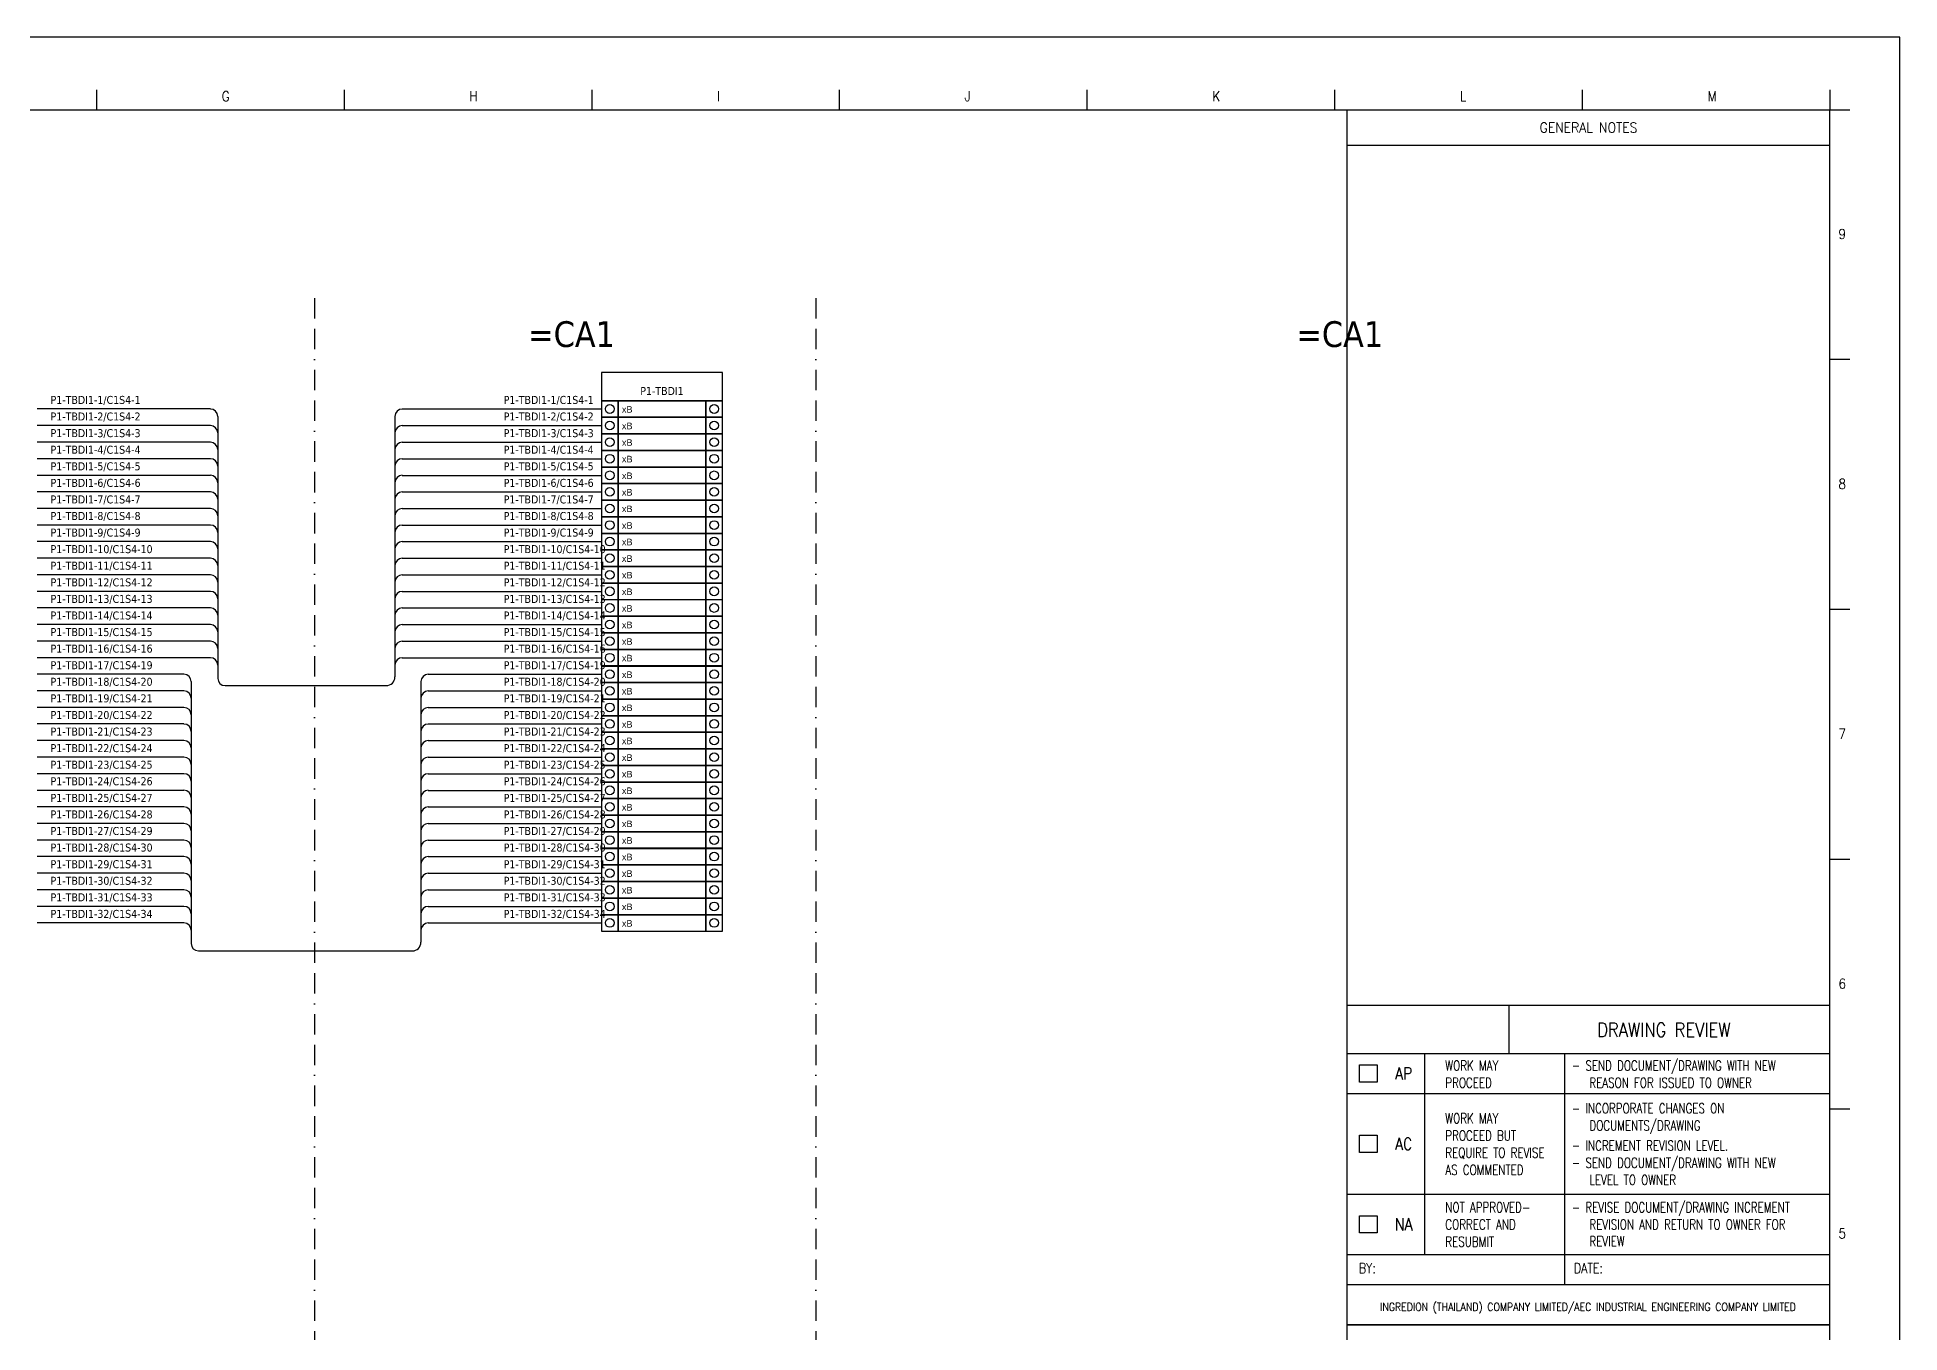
# Model space of a CAD drawing. Header units: millimetres. Extents: x 0 to 4205, y 0 to 2974.
# Drawn here: x 1890 to 4205, y 1364 to 2974 of the extents above; entities that cross this region are included whole.
import ezdxf
from ezdxf.enums import TextEntityAlignment as Align

# ---------------------------------------------------------------- set-up
doc = ezdxf.new("R2010")
doc.units = ezdxf.units.MM
doc.linetypes.add('BORDERX2', pattern=[88.9, 25.4, -12.7, 25.4, -12.7, 0, -12.7])
doc.linetypes.add('PHANTOM', pattern=[63.5, 31.75, -6.35, 6.35, -6.35, 6.35, -6.35])
doc.layers.add('ECT', color=7, linetype='PHANTOM')
doc.layers.add('x01001-FrameArea', color=2, linetype='BORDERX2')
doc.layers.add('IE-WIRE', color=7, linetype='Continuous', lineweight=25)
doc.styles.add('ROMANS', font='romans.shx', dxfattribs={"width": 0.85, "height": 25})
doc.styles.add('S1', font='romans.shx', dxfattribs={"width": 0.8})
doc.styles.add('simplex', font='simplex.shx')
doc.styles.get("Standard").update_dxf_attribs({"font": 'arial.ttf'})
doc.styles.add('Tahoma', font='')
doc.styles.get('Tahoma').set_extended_font_data('Tahoma')

# ---------------------------------------------------------------- blocks, each defined once
blk = doc.blocks.new('xTermSingleLayer')
at = {"color": 7, "ltscale": 25.4}
for points in [[(0, -537), (537, -537), (537, 0), (0, 0)], [(537, -537), (3378, -537), (3378, 0), (537, 0)], [(3378, -537), (3915, -537), (3915, 0), (3378, 0)]]:
    blk.add_lwpolyline(points, close=True, dxfattribs=at)
for centre in [(268, -268), (3647, -268)]:
    blk.add_circle(centre, 141, dxfattribs=at)
blk.add_attdef('TERMINAL_B', (661, -387), '', height=212)
blk = doc.blocks.new('DWG REVIEW')
at = {"color": 7}
for p, q in [((0, 79.47), (120, 79.47)), ((40.26, 67.48), (40.26, 79.47)), ((0, 67.48), (120, 67.48)), ((19.21, 67.48), (19.21, 17.49)), ((54, 67.48), (54, 10)), ((0, 17.49), (120, 17.49)), ((0, 10), (120, 10))]:
    blk.add_line(p, q, dxfattribs=at)
at = {"color": 8}
for p, q in [((0, 57.48), (120, 57.48)), ((0, 32.49), (120, 32.49))]:
    blk.add_line(p, q, dxfattribs=at)
at = {"color": 7, "flags": 128}
blk.add_lwpolyline([(0, 79.47, 0.35, 0.35, 0), (120, 79.47, 0, 0, 0), (120, 0, 0, 0, 0), (0, 0, 0, 0, 0), (0, 79.47, 0, 0, 0)], format="xyseb", dxfattribs=at)
at = {"color": 8}
for points in [[(3.03, 64.62), (7.48, 64.62), (7.48, 60.34), (3.03, 60.34)], [(3.03, 47.12), (7.48, 47.12), (7.48, 42.85), (3.03, 42.85)], [(3.03, 27.13), (7.48, 27.13), (7.48, 22.85), (3.03, 22.85)]]:
    blk.add_lwpolyline(points, close=True, dxfattribs=at)
at = {"color": 7, "style": 'ROMANS', "width": 0.85}
for s, height, p in [('DRAWING REVIEW', 3.4988, (78.72, 73.33)), ('INGREDION (THAILAND) COMPANY LIMITED/AEC INDUSTRIAL ENGINEERING COMPANY LIMITED', 2, (59.86, 4.45))]:
    blk.add_text(s, height=height, dxfattribs=at).set_placement(p, align=Align.MIDDLE_CENTER)
at = {"color": 7, "style": 'S1', "width": 0.75}
for s, height, p in [('WORK MAY', 2.499, (24.4, 64.46)), ('- SEND DOCUMENT/DRAWING WITH NEW', 2.4992, (55.85, 64.46)), ('PROCEED', 2.499, (24.4, 60.19)), ('REASON FOR ISSUED TO OWNER', 2.4992, (60.22, 60.19)), ('WORK MAY', 2.499, (24.4, 51.34)), ('- INCORPORATE CHANGES ON', 2.4992, (55.85, 53.84)), ('DOCUMENTS/DRAWING', 2.4992, (60.22, 49.56)), ('PROCEED BUT', 2.4992, (24.4, 47.06)), ('REQUIRE TO REVISE', 2.4992, (24.4, 42.79)), ('- INCREMENT REVISION LEVEL.', 2.4992, (55.85, 44.56)), ('- SEND DOCUMENT/DRAWING WITH NEW', 2.4992, (55.85, 40.29)), ('AS COMMENTED', 2.4992, (24.4, 38.52)), ('LEVEL TO OWNER', 2.4992, (60.22, 36.02)), ('NOT APPROVED-', 2.4992, (24.4, 29.21)), ('- REVISE DOCUMENT/DRAWING INCREMENT', 2.4992, (55.85, 29.21)), ('CORRECT AND', 2.4992, (24.4, 24.94)), ('REVISION AND RETURN TO OWNER FOR', 2.4992, (60.22, 24.94)), ('RESUBMIT', 2.499, (24.4, 20.67)), ('REVIEW', 2.499, (60.22, 20.78))]:
    blk.add_text(s, height=height, dxfattribs=at).set_placement(p, align=Align.MIDDLE_LEFT)
at = {"color": 7, "style": 'ROMANS', "width": 0.85}
for s, p in [('AP', (14.04, 62.48)), ('AC', (14.04, 44.98)), ('NA', (14.04, 24.99))]:
    blk.add_text(s, height=3, dxfattribs=at).set_placement(p, align=Align.MIDDLE)
at = {"color": 7, "style": 'ROMANS', "width": 0.8}
for s, p in [('BY:', (5, 12.84)), ('DATE:', (59.97, 12.84))]:
    blk.add_text(s, height=2.499, dxfattribs=at).set_placement(p, align=Align.CENTER)
blk = doc.blocks.new('xFrame-001')
at = {"color": 7}
for p, q in [((4205, 2974.3), (0, 2974.3)), ((4205, 0), (4205, 2974.3)), ((116.1, 2884.1), (4118.1, 2884.1)), ((3518.1, 88.4), (3518.1, 2884.1)), ((3518.1, 88.4), (3518.1, 2884.1)), ((4118.1, 88.4), (4118.1, 2884.1)), ((3518.1, 1373.5), (4118.1, 1373.5))]:
    blk.add_line(p, q, dxfattribs=at)
at = {"color": 7, "linetype": 'Continuous', "lineweight": 0}
blk.add_line((3518.1, 1373.5), (4118.1, 1373.5), dxfattribs=at)
at = {"color": 7, "const_width": 1.75}
for points in [[(3518.1, 2839.9), (4118.1, 2839.9)], [(3518.1, 1373.5), (4118.1, 1373.5)]]:
    blk.add_lwpolyline(points, dxfattribs=at)
at = {"layer": 'ECT', "color": 7, "linetype": 'ByBlock'}
for p, q in [((1963.2, 2908.9), (1963.2, 2884.1)), ((2271.1, 2908.9), (2271.1, 2884.1)), ((2578.9, 2908.9), (2578.9, 2884.1)), ((2886.7, 2908.9), (2886.7, 2884.1)), ((3194.6, 2908.9), (3194.6, 2884.1)), ((3502.4, 2908.9), (3502.4, 2884.1)), ((3810.3, 2908.9), (3810.3, 2884.1)), ((4118.1, 2908.9), (4118.1, 2884.1)), ((4118.1, 2884.1), (4142.9, 2884.1)), ((4143.1, 2573.5), (4118.1, 2573.5)), ((4143.1, 2262.9), (4118.1, 2262.9)), ((4143.1, 1952.2), (4118.1, 1952.2)), ((4143.1, 1641.6), (4118.1, 1641.6))]:
    blk.add_line(p, q, dxfattribs=at)
at = {"xscale": 5, "yscale": 5, "zscale": 5}
blk.add_blockref('DWG REVIEW', (3518.1, 1373.5), dxfattribs=at)
at = {"color": 7, "style": 'ROMANS', "width": 0.9}
blk.add_text('GENERAL NOTES', height=12.496, dxfattribs=at).set_placement((3818.1, 2862), align=Align.MIDDLE_CENTER)
at = {"layer": 'ECT', "linetype": 'ByBlock', "style": 'simplex', "width": 0.9}
for s, height, p in [('G', 12.3, (2118.9, 2894.8)), ('H', 12.3, (2426.7, 2894.8)), ('I', 12.3, (2734.6, 2894.8)), ('J', 12.3, (3042.4, 2894.8)), ('K', 12.3, (3350.3, 2894.8)), ('L', 12.3, (3658.1, 2894.8)), ('M', 12.5, (3966, 2894.8)), ('9', 12.3, (4128.8, 2723.5)), ('8', 12.3, (4128.8, 2412.8)), ('7', 12.3, (4128.8, 2102.2)), ('6', 12.3, (4128.8, 1791.5)), ('5', 12.3, (4128.8, 1480.9))]:
    blk.add_text(s, height=height, dxfattribs=at).set_placement(p)

msp = doc.modelspace()

# ---------------------------------------------------------------- linework, layer by layer
at = {"color": 4, "ltscale": 25.4}
msp.add_lwpolyline([(2591, 2522.4), (2741.4, 2522.4), (2741.4, 2557.6), (2591, 2557.6)], close=True, dxfattribs=at)
at = {"layer": 'IE-WIRE', "color": 4, "ltscale": 25.4}
for p, q in [((2104.9, 2512.1), (1889.6, 2512.1)), ((2114.1, 2502.9), (2114.1, 2177.2)), ((2334.2, 2502.9), (2334.2, 2179)), ((2343.3, 2512.1), (2591, 2512.1)), ((2343.3, 2512.1), (2591, 2512.1)), ((2104.9, 2491.5), (1889.6, 2491.5)), ((2343.3, 2491.5), (2591, 2491.5)), ((2343.3, 2491.5), (2591, 2491.5)), ((2104.9, 2470.9), (1889.6, 2470.9)), ((2343.3, 2470.9), (2591, 2470.9)), ((2343.3, 2470.9), (2591, 2470.9)), ((2104.9, 2450.2), (1889.6, 2450.2)), ((2343.3, 2450.2), (2591, 2450.2)), ((2343.3, 2450.2), (2591, 2450.2)), ((2104.9, 2429.6), (1889.6, 2429.6)), ((2104.9, 2409), (1889.6, 2409)), ((2343.3, 2429.6), (2591, 2429.6)), ((2343.3, 2429.6), (2591, 2429.6)), ((2343.3, 2409), (2591, 2409)), ((2343.3, 2409), (2591, 2409)), ((2104.9, 2388.4), (1889.6, 2388.4)), ((2343.3, 2388.4), (2591, 2388.4)), ((2343.3, 2388.4), (2591, 2388.4)), ((2104.9, 2367.8), (1889.6, 2367.8)), ((2343.3, 2367.8), (2591, 2367.8)), ((2343.3, 2367.8), (2591, 2367.8)), ((2104.9, 2347.2), (1889.6, 2347.2)), ((2343.3, 2347.2), (2591, 2347.2)), ((2343.3, 2347.2), (2591, 2347.2)), ((2104.9, 2326.6), (1889.6, 2326.6)), ((2343.3, 2326.6), (2591, 2326.6)), ((2343.3, 2326.6), (2591, 2326.6)), ((2104.9, 2306), (1889.6, 2306)), ((2343.3, 2306), (2591, 2306)), ((2343.3, 2306), (2591, 2306)), ((2104.9, 2285.4), (1889.6, 2285.4)), ((2343.3, 2285.4), (2591, 2285.4)), ((2343.3, 2285.4), (2591, 2285.4)), ((2104.9, 2264.7), (1889.6, 2264.7)), ((2343.3, 2264.7), (2591, 2264.7)), ((2343.3, 2264.7), (2591, 2264.7)), ((2104.9, 2244.1), (1889.6, 2244.1)), ((2104.9, 2223.5), (1889.6, 2223.5)), ((2343.3, 2244.1), (2591, 2244.1)), ((2343.3, 2244.1), (2591, 2244.1)), ((2343.3, 2223.5), (2591, 2223.5)), ((2343.3, 2223.5), (2591, 2223.5)), ((2104.9, 2202.9), (1889.6, 2202.9)), ((2343.3, 2202.9), (2591, 2202.9)), ((2343.3, 2202.9), (2591, 2202.9)), ((2071.8, 2182.3), (1889.6, 2182.3)), ((2375.7, 2182.3), (2591, 2182.3)), ((2375.7, 2182.3), (2591, 2182.3)), ((2071.8, 2161.7), (1889.6, 2161.7)), ((2081, 2173.2), (2081, 1847.4)), ((2366.5, 2173.2), (2366.5, 1849.2)), ((2375.7, 2161.7), (2591, 2161.7)), ((2375.7, 2161.7), (2591, 2161.7)), ((2071.8, 2141.1), (1889.6, 2141.1)), ((2375.7, 2141.1), (2591, 2141.1)), ((2375.7, 2141.1), (2591, 2141.1)), ((2071.8, 2120.5), (1889.6, 2120.5)), ((2375.7, 2120.5), (2591, 2120.5)), ((2375.7, 2120.5), (2591, 2120.5)), ((2071.8, 2099.8), (1889.6, 2099.8)), ((2375.7, 2099.8), (2591, 2099.8)), ((2375.7, 2099.8), (2591, 2099.8)), ((2071.8, 2079.2), (1889.6, 2079.2)), ((2375.7, 2079.2), (2591, 2079.2)), ((2375.7, 2079.2), (2591, 2079.2)), ((2071.8, 2058.6), (1889.6, 2058.6)), ((2071.8, 2038), (1889.6, 2038)), ((2375.7, 2058.6), (2591, 2058.6)), ((2375.7, 2058.6), (2591, 2058.6)), ((2375.7, 2038), (2591, 2038)), ((2375.7, 2038), (2591, 2038)), ((2071.8, 2017.4), (1889.6, 2017.4)), ((2375.7, 2017.4), (2591, 2017.4)), ((2375.7, 2017.4), (2591, 2017.4)), ((2071.8, 1996.8), (1889.6, 1996.8)), ((2375.7, 1996.8), (2591, 1996.8)), ((2375.7, 1996.8), (2591, 1996.8)), ((2071.8, 1976.2), (1889.6, 1976.2)), ((2375.7, 1976.2), (2591, 1976.2)), ((2375.7, 1976.2), (2591, 1976.2)), ((2071.8, 1955.6), (1889.6, 1955.6)), ((2375.7, 1955.6), (2591, 1955.6)), ((2375.7, 1955.6), (2591, 1955.6)), ((2071.8, 1935), (1889.6, 1935)), ((2375.7, 1935), (2591, 1935)), ((2375.7, 1935), (2591, 1935)), ((2071.8, 1914.3), (1889.6, 1914.3)), ((2375.7, 1914.3), (2591, 1914.3)), ((2375.7, 1914.3), (2591, 1914.3)), ((2071.8, 1893.7), (1889.6, 1893.7)), ((2375.7, 1893.7), (2591, 1893.7)), ((2375.7, 1893.7), (2591, 1893.7)), ((2071.8, 1873.1), (1889.6, 1873.1)), ((2375.7, 1873.1), (2591, 1873.1)), ((2375.7, 1873.1), (2591, 1873.1))]:
    msp.add_line(p, q, dxfattribs=at)
at = {"layer": 'IE-WIRE', "color": 4}
for p, q in [((2123, 2168.2), (2323.4, 2168.2)), ((2089.9, 1838.5), (2355.8, 1838.5))]:
    msp.add_line(p, q, dxfattribs=at)
at = {"layer": 'IE-WIRE', "color": 4, "ltscale": 25.4}
for centre, radius, start, end in [((2104.9, 2502.9), 9.14, 0, 90), ((2343.3, 2502.9), 9.14, 90, 180), ((2104.9, 2482.3), 9.14, 0, 90), ((2343.3, 2482.3), 9.14, 90, 180), ((2104.9, 2461.7), 9.14, 0, 90), ((2343.3, 2461.7), 9.14, 90, 180), ((2104.9, 2441.1), 9.14, 0, 90), ((2343.3, 2441.1), 9.14, 90, 180), ((2104.9, 2420.5), 9.14, 0, 90), ((2104.9, 2399.9), 9.14, 0, 90), ((2343.3, 2420.5), 9.14, 90, 180), ((2343.3, 2399.9), 9.14, 90, 180), ((2104.9, 2379.3), 9.14, 0, 90), ((2343.3, 2379.3), 9.14, 90, 180), ((2104.9, 2358.7), 9.14, 0, 90), ((2343.3, 2358.7), 9.14, 90, 180), ((2104.9, 2338.1), 9.14, 0, 90), ((2343.3, 2338.1), 9.14, 90, 180), ((2104.9, 2317.4), 9.14, 0, 90), ((2343.3, 2317.4), 9.14, 90, 180), ((2104.9, 2296.8), 9.14, 0, 90), ((2343.3, 2296.8), 9.14, 90, 180), ((2104.9, 2276.2), 9.14, 0, 90), ((2343.3, 2276.2), 9.14, 90, 180), ((2104.9, 2255.6), 9.14, 0, 90), ((2343.3, 2255.6), 9.14, 90, 180), ((2104.9, 2235), 9.14, 0, 90), ((2104.9, 2214.4), 9.14, 0, 90), ((2343.3, 2235), 9.14, 90, 180), ((2343.3, 2214.4), 9.14, 90, 180), ((2104.9, 2193.8), 9.14, 0, 90), ((2343.3, 2193.8), 9.14, 90, 180), ((2071.8, 2173.2), 9.14, 0, 90), ((2323.4, 2179), 10.8, 270, 0), ((2375.7, 2173.2), 9.14, 90, 180), ((2071.8, 2152.5), 9.14, 0, 90), ((2375.7, 2152.5), 9.14, 90, 180), ((2071.8, 2131.9), 9.14, 0, 90), ((2375.7, 2131.9), 9.14, 90, 180), ((2071.8, 2111.3), 9.14, 0, 90), ((2375.7, 2111.3), 9.14, 90, 180), ((2071.8, 2090.7), 9.14, 0, 90), ((2375.7, 2090.7), 9.14, 90, 180), ((2071.8, 2070.1), 9.14, 0, 90), ((2375.7, 2070.1), 9.14, 90, 180), ((2071.8, 2049.5), 9.14, 0, 90), ((2071.8, 2028.9), 9.14, 0, 90), ((2375.7, 2049.5), 9.14, 90, 180), ((2375.7, 2028.9), 9.14, 90, 180), ((2071.8, 2008.3), 9.14, 0, 90), ((2375.7, 2008.3), 9.14, 90, 180), ((2071.8, 1987.7), 9.14, 0, 90), ((2375.7, 1987.7), 9.14, 90, 180), ((2071.8, 1967), 9.14, 0, 90), ((2375.7, 1967), 9.14, 90, 180), ((2071.8, 1946.4), 9.14, 0, 90), ((2375.7, 1946.4), 9.14, 90, 180), ((2071.8, 1925.8), 9.14, 0, 90), ((2375.7, 1925.8), 9.14, 90, 180), ((2071.8, 1905.2), 9.14, 0, 90), ((2375.7, 1905.2), 9.14, 90, 180), ((2071.8, 1884.6), 9.14, 0, 90), ((2375.7, 1884.6), 9.14, 90, 180), ((2071.8, 1864), 9.14, 0, 90), ((2375.7, 1864), 9.14, 90, 180), ((2355.8, 1849.2), 10.8, 270, 0)]:
    msp.add_arc(centre, radius, start, end, dxfattribs=at)
at = {"layer": 'IE-WIRE', "color": 4}
for centre in [(2123, 2177.2), (2089.9, 1847.4)]:
    msp.add_arc(centre, 8.96, 180, 270, dxfattribs=at)
at = {"layer": 'x01001-FrameArea'}
for p, q in [((2234.3, 2649.9), (2234.3, 563.4)), ((2857.5, 2649.9), (2857.5, 563.4))]:
    msp.add_line(p, q, dxfattribs=at)

# ---------------------------------------------------------------- block references
msp.add_blockref('xFrame-001', (0, 0))
at = {"xscale": 0.0384, "yscale": 0.0384, "zscale": 0.0384}
for p in [(2591, 2522.4), (2591, 2501.8), (2591, 2481.2), (2591, 2460.6), (2591, 2439.9), (2591, 2419.3), (2591, 2398.7), (2591, 2378.1), (2591, 2357.5), (2591, 2336.9), (2591, 2316.3), (2591, 2295.7), (2591, 2275), (2591, 2254.4), (2591, 2233.8), (2591, 2213.2), (2591, 2192.6), (2591, 2172), (2591, 2151.4), (2591, 2130.8), (2591, 2110.2), (2591, 2089.5), (2591, 2068.9), (2591, 2048.3), (2591, 2027.7), (2591, 2007.1), (2591, 1986.5), (2591, 1965.9), (2591, 1945.3), (2591, 1924.6), (2591, 1904), (2591, 1883.4)]:
    msp.add_blockref('xTermSingleLayer', p, dxfattribs=at).add_auto_attribs({'TERMINAL_B': 'xB'})

# ---------------------------------------------------------------- texts
at = {"color": 2, "style": 'Tahoma'}
for p in [(2553.8, 2605.2), (3508.9, 2605.2)]:
    msp.add_text('=CA1', height=32, dxfattribs=at).set_placement(p, align=Align.MIDDLE_CENTER)
at = {"color": 4, "style": 'Tahoma'}
for s, p in [('P1-TBDI1-1/C1S4-1', (1906.1, 2518.4)), ('P1-TBDI1-1/C1S4-1', (2469.4, 2518.4)), ('P1-TBDI1-2/C1S4-2', (1906.1, 2497.8)), ('P1-TBDI1-2/C1S4-2', (2469.4, 2497.8)), ('P1-TBDI1-3/C1S4-3', (1906.1, 2477.1)), ('P1-TBDI1-3/C1S4-3', (2469.4, 2477.1)), ('P1-TBDI1-4/C1S4-4', (1906.1, 2456.5)), ('P1-TBDI1-4/C1S4-4', (2469.4, 2456.5)), ('P1-TBDI1-5/C1S4-5', (1906.1, 2435.9)), ('P1-TBDI1-5/C1S4-5', (2469.4, 2435.9)), ('P1-TBDI1-6/C1S4-6', (1906.1, 2415.3)), ('P1-TBDI1-6/C1S4-6', (2469.4, 2415.3)), ('P1-TBDI1-7/C1S4-7', (1906.1, 2394.7)), ('P1-TBDI1-7/C1S4-7', (2469.4, 2394.7)), ('P1-TBDI1-8/C1S4-8', (1906.1, 2374.1)), ('P1-TBDI1-9/C1S4-9', (1906.1, 2353.5)), ('P1-TBDI1-8/C1S4-8', (2469.4, 2374.1)), ('P1-TBDI1-9/C1S4-9', (2469.4, 2353.5)), ('P1-TBDI1-10/C1S4-10', (1906.1, 2332.9)), ('P1-TBDI1-10/C1S4-10', (2469.4, 2332.9)), ('P1-TBDI1-11/C1S4-11', (1906.1, 2312.3)), ('P1-TBDI1-11/C1S4-11', (2469.4, 2312.3)), ('P1-TBDI1-12/C1S4-12', (1906.1, 2291.6)), ('P1-TBDI1-12/C1S4-12', (2469.4, 2291.6)), ('P1-TBDI1-13/C1S4-13', (1906.1, 2271)), ('P1-TBDI1-13/C1S4-13', (2469.4, 2271)), ('P1-TBDI1-14/C1S4-14', (1906.1, 2250.4)), ('P1-TBDI1-14/C1S4-14', (2469.4, 2250.4)), ('P1-TBDI1-15/C1S4-15', (1906.1, 2229.8)), ('P1-TBDI1-15/C1S4-15', (2469.4, 2229.8)), ('P1-TBDI1-16/C1S4-16', (1906.1, 2209.2)), ('P1-TBDI1-16/C1S4-16', (2469.4, 2209.2)), ('P1-TBDI1-17/C1S4-19', (1906.1, 2188.6)), ('P1-TBDI1-18/C1S4-20', (1906.1, 2168)), ('P1-TBDI1-17/C1S4-19', (2469.4, 2188.6)), ('P1-TBDI1-18/C1S4-20', (2469.4, 2168)), ('P1-TBDI1-19/C1S4-21', (1906.1, 2147.4)), ('P1-TBDI1-19/C1S4-21', (2469.4, 2147.4)), ('P1-TBDI1-20/C1S4-22', (1906.1, 2126.7)), ('P1-TBDI1-20/C1S4-22', (2469.4, 2126.7)), ('P1-TBDI1-21/C1S4-23', (1906.1, 2106.1)), ('P1-TBDI1-21/C1S4-23', (2469.4, 2106.1)), ('P1-TBDI1-22/C1S4-24', (1906.1, 2085.5)), ('P1-TBDI1-22/C1S4-24', (2469.4, 2085.5)), ('P1-TBDI1-23/C1S4-25', (1906.1, 2064.9)), ('P1-TBDI1-23/C1S4-25', (2469.4, 2064.9)), ('P1-TBDI1-24/C1S4-26', (1906.1, 2044.3)), ('P1-TBDI1-24/C1S4-26', (2469.4, 2044.3)), ('P1-TBDI1-25/C1S4-27', (1906.1, 2023.7)), ('P1-TBDI1-25/C1S4-27', (2469.4, 2023.7)), ('P1-TBDI1-26/C1S4-28', (1906.1, 2003.1)), ('P1-TBDI1-27/C1S4-29', (1906.1, 1982.5)), ('P1-TBDI1-26/C1S4-28', (2469.4, 2003.1)), ('P1-TBDI1-27/C1S4-29', (2469.4, 1982.5)), ('P1-TBDI1-28/C1S4-30', (1906.1, 1961.9)), ('P1-TBDI1-28/C1S4-30', (2469.4, 1961.9)), ('P1-TBDI1-29/C1S4-31', (1906.1, 1941.2)), ('P1-TBDI1-29/C1S4-31', (2469.4, 1941.2)), ('P1-TBDI1-30/C1S4-32', (1906.1, 1920.6)), ('P1-TBDI1-30/C1S4-32', (2469.4, 1920.6)), ('P1-TBDI1-31/C1S4-33', (1906.1, 1900)), ('P1-TBDI1-31/C1S4-33', (2469.4, 1900)), ('P1-TBDI1-32/C1S4-34', (1906.1, 1879.4)), ('P1-TBDI1-32/C1S4-34', (2469.4, 1879.4))]:
    msp.add_text(s, height=9.949, dxfattribs=at).set_placement(p)
msp.add_text('P1-TBDI1', height=9.95, dxfattribs=at).set_placement((2666.2, 2534.5), align=Align.MIDDLE_CENTER)

doc.saveas('drawing.dxf')
